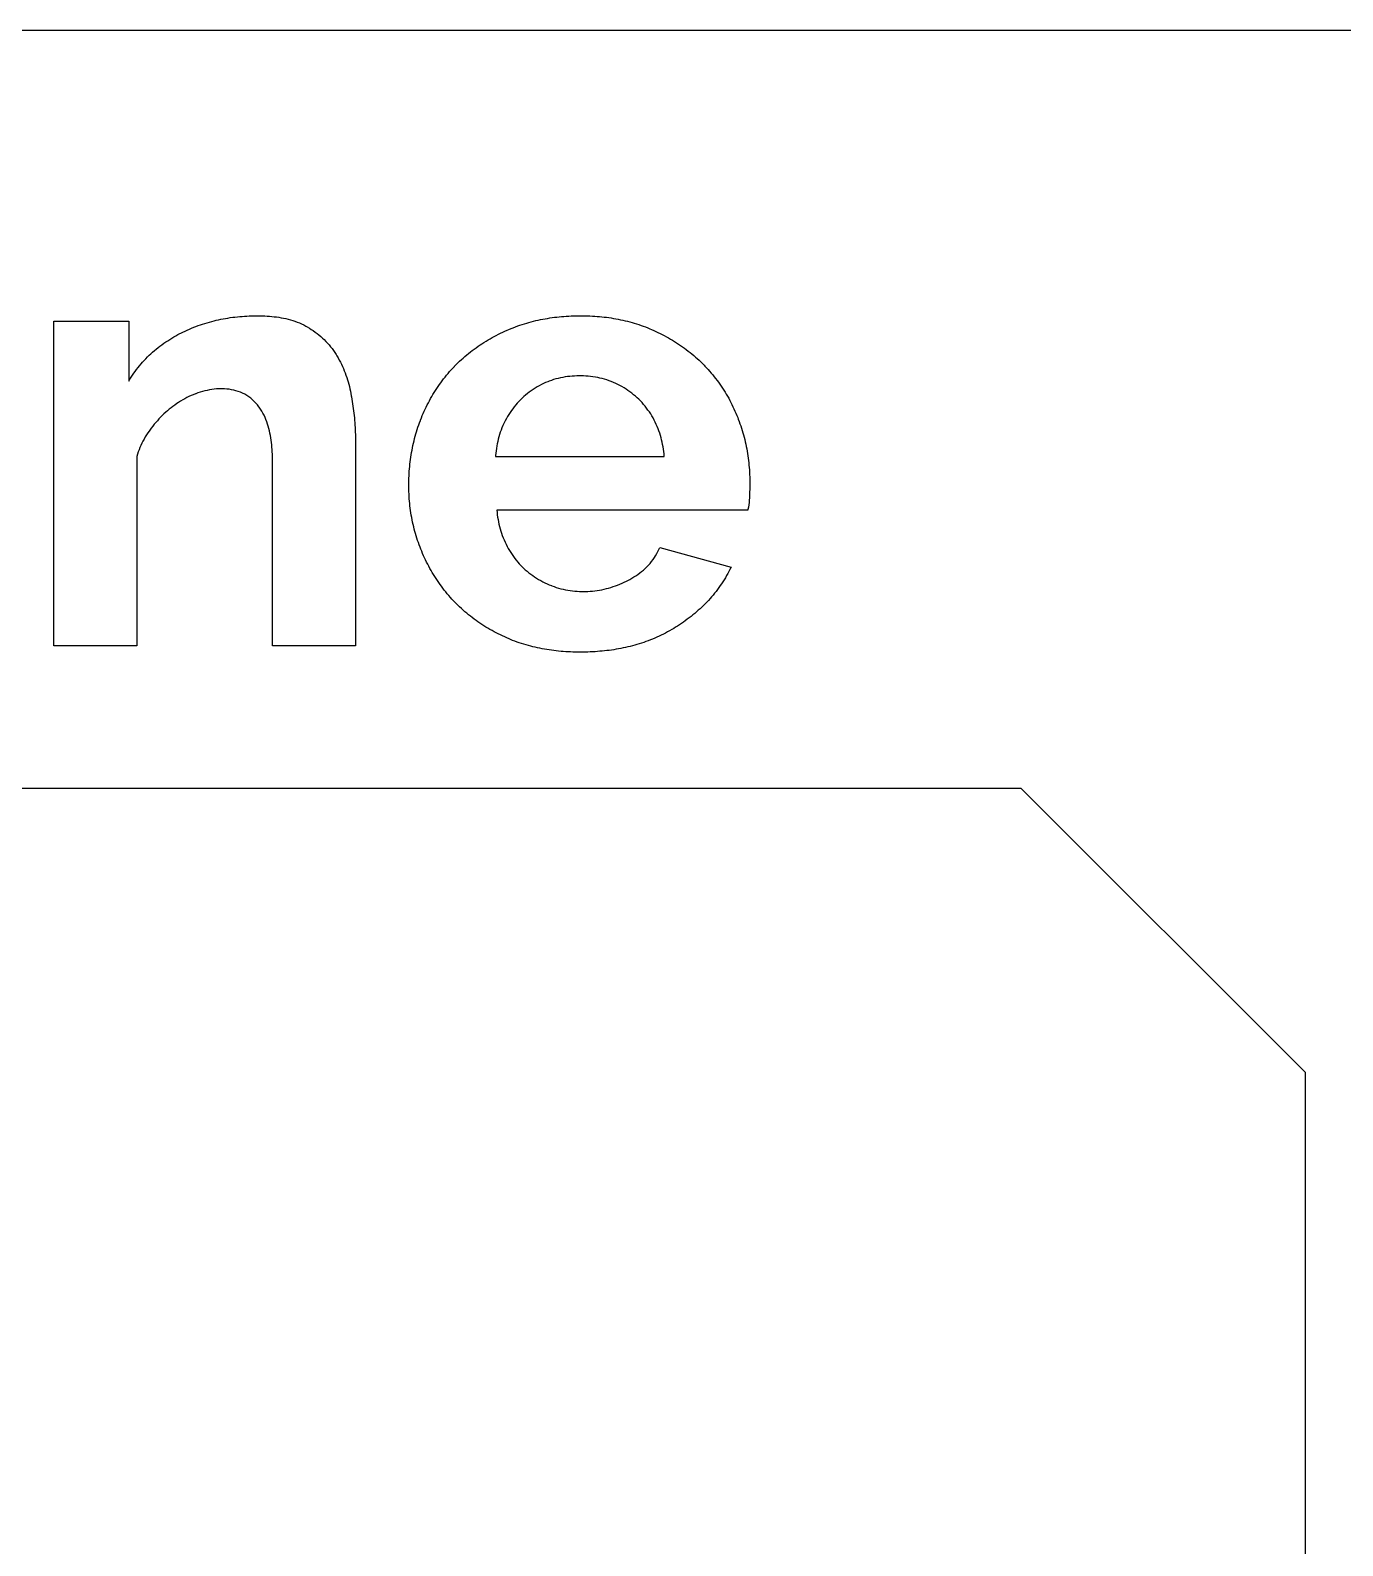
# Model space of a CAD drawing. Extents: x -85 to 85, y 0 to 426.
# Drawn here: x 27.09 to 54.79, y 394 to 426 of the extents above; entities that cross this region are included whole.
import ezdxf

# ---------------------------------------------------------------- set-up
doc = ezdxf.new("R2010")
doc.units = 0
doc.layers.get('0').update_dxf_attribs({"linetype": 'continuous'})

# ---------------------------------------------------------------- blocks, each defined once
blk = doc.blocks.new('CUT001')
at = {"color": 0}
for p, q in [((-77, 426), (77, 426)), ((27.588, 419.857), (29.172, 419.857)), ((27.588, 413), (27.588, 419.857)), ((29.172, 419.857), (29.172, 418.588)), ((33.959, 417.28), (33.959, 413)), ((29.342, 417.003), (29.342, 413)), ((36.915, 417.003), (40.475, 417.003)), ((32.209, 413), (32.209, 416.846)), ((42.239, 415.866), (36.94, 415.866)), ((40.382, 415.078), (41.885, 414.661)), ((29.342, 413), (27.588, 413)), ((33.959, 413), (32.209, 413)), ((-48, 410), (48, 410)), ((48, 410), (54, 404)), ((54, 404), (54, 386))]:
    blk.add_line(p, q, dxfattribs=at)
for points in [[(30.271, 419.606), (30.316, 419.628), (30.361, 419.65), (30.406, 419.67), (30.452, 419.691), (30.498, 419.71), (30.544, 419.729), (30.591, 419.747), (30.638, 419.764), (30.685, 419.781), (30.732, 419.797), (30.78, 419.812), (30.828, 419.826), (30.876, 419.84), (30.924, 419.853), (30.973, 419.865), (31.021, 419.877), (31.07, 419.888), (31.119, 419.898), (31.168, 419.907), (31.217, 419.916), (31.267, 419.924), (31.316, 419.932), (31.366, 419.939), (31.415, 419.945), (31.465, 419.95), (31.515, 419.955), (31.565, 419.959), (31.615, 419.963), (31.664, 419.966), (31.714, 419.968), (31.764, 419.97), (31.814, 419.971), (31.864, 419.972), (31.894, 419.972)], [(31.894, 419.972), (31.944, 419.972), (31.994, 419.97), (32.043, 419.969), (32.093, 419.966), (32.143, 419.962), (32.193, 419.958), (32.243, 419.953), (32.292, 419.946), (32.342, 419.939), (32.391, 419.931), (32.44, 419.921), (32.489, 419.911), (32.538, 419.899), (32.586, 419.886), (32.634, 419.871), (32.681, 419.856), (32.728, 419.839), (32.775, 419.82), (32.821, 419.8), (32.866, 419.778), (32.91, 419.755), (32.941, 419.738)], [(37.196, 419.682), (37.242, 419.702), (37.288, 419.72), (37.335, 419.738), (37.382, 419.756), (37.429, 419.772), (37.477, 419.788), (37.524, 419.803), (37.572, 419.818), (37.62, 419.832), (37.668, 419.845), (37.717, 419.857), (37.765, 419.869), (37.814, 419.88), (37.863, 419.89), (37.912, 419.9), (37.961, 419.909), (38.011, 419.917), (38.06, 419.925), (38.109, 419.932), (38.159, 419.939), (38.209, 419.945), (38.258, 419.95), (38.308, 419.955), (38.358, 419.959), (38.408, 419.962), (38.458, 419.965), (38.508, 419.968), (38.558, 419.97), (38.608, 419.971), (38.658, 419.972), (38.708, 419.972), (38.708, 419.972)], [(38.708, 419.972), (38.758, 419.972), (38.808, 419.971), (38.858, 419.97), (38.908, 419.968), (38.958, 419.965), (39.008, 419.962), (39.058, 419.959), (39.107, 419.955), (39.157, 419.95), (39.207, 419.945), (39.256, 419.939), (39.306, 419.932), (39.356, 419.925), (39.405, 419.917), (39.454, 419.908), (39.503, 419.899), (39.552, 419.889), (39.601, 419.879), (39.65, 419.868), (39.699, 419.856), (39.747, 419.843), (39.795, 419.83), (39.843, 419.816), (39.891, 419.801), (39.938, 419.786), (39.986, 419.769), (40.033, 419.753), (40.08, 419.735), (40.126, 419.716), (40.172, 419.697), (40.207, 419.682)], [(29.172, 418.588), (29.198, 418.631), (29.224, 418.673), (29.251, 418.715), (29.279, 418.757), (29.308, 418.797), (29.338, 418.838), (29.368, 418.877), (29.4, 418.916), (29.432, 418.955), (29.464, 418.992), (29.498, 419.029), (29.532, 419.066), (29.567, 419.102), (29.603, 419.137), (29.639, 419.171), (29.676, 419.204), (29.714, 419.237), (29.752, 419.269), (29.791, 419.301), (29.831, 419.331), (29.871, 419.361), (29.912, 419.39), (29.953, 419.419), (29.994, 419.446), (30.037, 419.473), (30.079, 419.499), (30.122, 419.525), (30.166, 419.55), (30.21, 419.574), (30.254, 419.597), (30.271, 419.606)], [(29.172, 418.588), (29.198, 418.631), (29.224, 418.673), (29.251, 418.715), (29.279, 418.757), (29.308, 418.797), (29.338, 418.838), (29.368, 418.877), (29.4, 418.916), (29.432, 418.955), (29.464, 418.992), (29.498, 419.029), (29.532, 419.066), (29.567, 419.102), (29.603, 419.137), (29.639, 419.171), (29.676, 419.204), (29.714, 419.237), (29.752, 419.269), (29.791, 419.301), (29.831, 419.331), (29.871, 419.361), (29.912, 419.39), (29.953, 419.419), (29.994, 419.446), (30.037, 419.473), (30.079, 419.499), (30.122, 419.525), (30.166, 419.55), (30.21, 419.574), (30.254, 419.597), (30.271, 419.606)], [(32.941, 419.738), (32.984, 419.712), (33.026, 419.685), (33.068, 419.658), (33.109, 419.629), (33.149, 419.599), (33.188, 419.568), (33.226, 419.535), (33.263, 419.502), (33.3, 419.468), (33.335, 419.432), (33.369, 419.395), (33.402, 419.358), (33.434, 419.319), (33.464, 419.28), (33.494, 419.239), (33.522, 419.198), (33.549, 419.156), (33.567, 419.124)], [(36.05, 418.907), (36.085, 418.943), (36.121, 418.978), (36.157, 419.013), (36.194, 419.047), (36.231, 419.08), (36.268, 419.113), (36.306, 419.145), (36.345, 419.177), (36.384, 419.208), (36.424, 419.239), (36.464, 419.269), (36.504, 419.298), (36.545, 419.327), (36.587, 419.355), (36.628, 419.382), (36.67, 419.409), (36.713, 419.436), (36.756, 419.461), (36.799, 419.486), (36.843, 419.511), (36.887, 419.535), (36.931, 419.558), (36.976, 419.581), (37.02, 419.603), (37.066, 419.624), (37.111, 419.645), (37.157, 419.665), (37.196, 419.682)], [(40.207, 419.682), (40.253, 419.662), (40.298, 419.641), (40.343, 419.62), (40.388, 419.598), (40.433, 419.576), (40.477, 419.553), (40.521, 419.529), (40.565, 419.505), (40.608, 419.48), (40.651, 419.454), (40.694, 419.428), (40.736, 419.401), (40.778, 419.374), (40.82, 419.346), (40.861, 419.317), (40.901, 419.288), (40.941, 419.258), (40.981, 419.228), (41.02, 419.197), (41.059, 419.165), (41.097, 419.133), (41.135, 419.1), (41.172, 419.067), (41.209, 419.033), (41.245, 418.998), (41.281, 418.963), (41.316, 418.928), (41.331, 418.911)], [(40.207, 419.682), (40.253, 419.662), (40.298, 419.641), (40.343, 419.62), (40.388, 419.598), (40.433, 419.576), (40.477, 419.553), (40.521, 419.529), (40.565, 419.505), (40.608, 419.48), (40.651, 419.454), (40.694, 419.428), (40.736, 419.401), (40.778, 419.374), (40.82, 419.346), (40.861, 419.317), (40.901, 419.288), (40.941, 419.258), (40.981, 419.228), (41.02, 419.197), (41.059, 419.165), (41.097, 419.133), (41.135, 419.1), (41.172, 419.067), (41.209, 419.033), (41.245, 418.998), (41.281, 418.963), (41.316, 418.928), (41.331, 418.911)], [(33.567, 419.124), (33.592, 419.081), (33.616, 419.037), (33.64, 418.993), (33.662, 418.948), (33.683, 418.903), (33.703, 418.857), (33.722, 418.811), (33.74, 418.764), (33.757, 418.717), (33.774, 418.67), (33.789, 418.622), (33.803, 418.574), (33.816, 418.526), (33.829, 418.478), (33.841, 418.429), (33.851, 418.38), (33.861, 418.331), (33.87, 418.282), (33.874, 418.26)], [(35.33, 417.77), (35.349, 417.817), (35.368, 417.863), (35.388, 417.909), (35.408, 417.954), (35.429, 418), (35.45, 418.045), (35.473, 418.09), (35.496, 418.134), (35.519, 418.178), (35.543, 418.222), (35.568, 418.266), (35.593, 418.309), (35.619, 418.351), (35.646, 418.394), (35.673, 418.435), (35.701, 418.477), (35.73, 418.518), (35.759, 418.559), (35.789, 418.599), (35.819, 418.639), (35.85, 418.678), (35.881, 418.717), (35.913, 418.755), (35.946, 418.793), (35.979, 418.83), (36.013, 418.867), (36.047, 418.904), (36.05, 418.907)], [(41.331, 418.911), (41.366, 418.875), (41.4, 418.838), (41.433, 418.801), (41.466, 418.763), (41.498, 418.725), (41.529, 418.686), (41.56, 418.647), (41.591, 418.607), (41.62, 418.567), (41.649, 418.526), (41.678, 418.485), (41.706, 418.444), (41.733, 418.402), (41.759, 418.359), (41.785, 418.316), (41.81, 418.273), (41.835, 418.229), (41.858, 418.186), (41.882, 418.141), (41.904, 418.097), (41.926, 418.052), (41.947, 418.006), (41.967, 417.961), (41.987, 417.915), (42.006, 417.869), (42.025, 417.822), (42.038, 417.787)], [(38.018, 418.579), (37.972, 418.56), (37.926, 418.539), (37.881, 418.518), (37.837, 418.494), (37.793, 418.47), (37.75, 418.444), (37.708, 418.417), (37.667, 418.389), (37.626, 418.36), (37.587, 418.329), (37.548, 418.298), (37.51, 418.265), (37.477, 418.234)], [(38.682, 418.703), (38.632, 418.702), (38.582, 418.7), (38.532, 418.697), (38.483, 418.693), (38.433, 418.687), (38.384, 418.679), (38.334, 418.671), (38.285, 418.661), (38.237, 418.65), (38.188, 418.637), (38.14, 418.623), (38.093, 418.607), (38.046, 418.59), (38.018, 418.579)], [(39.905, 418.239), (39.867, 418.272), (39.829, 418.304), (39.79, 418.336), (39.751, 418.366), (39.71, 418.395), (39.669, 418.423), (39.626, 418.45), (39.583, 418.475), (39.54, 418.5), (39.495, 418.522), (39.45, 418.544), (39.404, 418.564), (39.358, 418.583), (39.311, 418.6), (39.264, 418.616), (39.216, 418.631), (39.168, 418.644), (39.119, 418.656), (39.07, 418.666), (39.021, 418.675), (38.971, 418.683), (38.922, 418.689), (38.872, 418.694), (38.822, 418.698), (38.772, 418.701), (38.722, 418.702), (38.682, 418.703)], [(30.582, 418.324), (30.535, 418.305), (30.489, 418.286), (30.444, 418.265), (30.399, 418.243), (30.354, 418.22), (30.311, 418.196), (30.268, 418.17), (30.225, 418.144), (30.184, 418.116), (30.143, 418.087), (30.103, 418.058), (30.066, 418.03)], [(30.582, 418.324), (30.535, 418.305), (30.489, 418.286), (30.444, 418.265), (30.399, 418.243), (30.354, 418.22), (30.311, 418.196), (30.268, 418.17), (30.225, 418.144), (30.184, 418.116), (30.143, 418.087), (30.103, 418.058), (30.066, 418.03)], [(31.123, 418.43), (31.073, 418.429), (31.023, 418.426), (30.973, 418.422), (30.923, 418.415), (30.874, 418.407), (30.825, 418.397), (30.776, 418.386), (30.728, 418.373), (30.68, 418.358), (30.633, 418.342), (30.586, 418.325), (30.582, 418.324)], [(31.919, 418.051), (31.888, 418.09), (31.855, 418.128), (31.821, 418.164), (31.784, 418.198), (31.746, 418.23), (31.706, 418.26), (31.664, 418.288), (31.621, 418.313), (31.576, 418.336), (31.531, 418.356), (31.484, 418.374), (31.436, 418.389), (31.388, 418.401), (31.339, 418.411), (31.289, 418.419), (31.24, 418.425), (31.19, 418.428), (31.14, 418.43), (31.123, 418.43)], [(31.919, 418.051), (31.888, 418.09), (31.855, 418.128), (31.821, 418.164), (31.784, 418.198), (31.746, 418.23), (31.706, 418.26), (31.664, 418.288), (31.621, 418.313), (31.576, 418.336), (31.531, 418.356), (31.484, 418.374), (31.436, 418.389), (31.388, 418.401), (31.339, 418.411), (31.289, 418.419), (31.24, 418.425), (31.19, 418.428), (31.14, 418.43), (31.123, 418.43)], [(33.874, 418.26), (33.882, 418.211), (33.89, 418.161), (33.898, 418.112), (33.905, 418.062), (33.912, 418.013), (33.918, 417.963), (33.924, 417.913), (33.929, 417.864), (33.934, 417.814), (33.939, 417.764), (33.943, 417.714), (33.946, 417.664), (33.949, 417.615), (33.952, 417.565), (33.954, 417.515), (33.956, 417.465), (33.958, 417.415), (33.958, 417.365), (33.959, 417.315), (33.959, 417.28)], [(30.066, 418.03), (30.027, 417.998), (29.989, 417.966), (29.952, 417.933), (29.915, 417.899), (29.879, 417.864), (29.844, 417.829), (29.81, 417.793), (29.776, 417.756), (29.743, 417.718), (29.711, 417.68), (29.68, 417.641), (29.649, 417.601), (29.632, 417.578)], [(30.066, 418.03), (30.027, 417.998), (29.989, 417.966), (29.952, 417.933), (29.915, 417.899), (29.879, 417.864), (29.844, 417.829), (29.81, 417.793), (29.776, 417.756), (29.743, 417.718), (29.711, 417.68), (29.68, 417.641), (29.649, 417.601), (29.632, 417.578)], [(32.209, 416.846), (32.208, 416.896), (32.208, 416.946), (32.206, 416.996), (32.204, 417.046), (32.201, 417.096), (32.198, 417.146), (32.194, 417.195), (32.189, 417.245), (32.183, 417.295), (32.177, 417.344), (32.169, 417.394), (32.161, 417.443), (32.151, 417.492), (32.141, 417.541), (32.129, 417.59), (32.116, 417.638), (32.101, 417.686), (32.086, 417.733), (32.068, 417.78), (32.049, 417.826), (32.028, 417.872), (32.005, 417.916), (31.981, 417.96), (31.954, 418.002), (31.925, 418.043), (31.919, 418.051)], [(37.477, 418.234), (37.441, 418.199), (37.406, 418.163), (37.373, 418.126), (37.34, 418.089), (37.309, 418.05), (37.278, 418.01), (37.249, 417.97), (37.221, 417.928), (37.194, 417.886), (37.168, 417.843), (37.143, 417.8), (37.119, 417.756), (37.096, 417.712), (37.089, 417.698)], [(40.475, 417.003), (40.47, 417.053), (40.465, 417.103), (40.458, 417.152), (40.45, 417.202), (40.441, 417.251), (40.431, 417.3), (40.419, 417.349), (40.407, 417.397), (40.393, 417.445), (40.379, 417.493), (40.362, 417.54), (40.345, 417.587), (40.327, 417.634), (40.307, 417.679), (40.286, 417.725), (40.263, 417.77), (40.24, 417.814), (40.215, 417.857), (40.189, 417.899), (40.161, 417.941), (40.132, 417.982), (40.102, 418.022), (40.071, 418.061), (40.039, 418.1), (40.006, 418.137), (39.972, 418.173), (39.936, 418.209), (39.905, 418.239)], [(40.475, 417.003), (40.47, 417.053), (40.465, 417.103), (40.458, 417.152), (40.45, 417.202), (40.441, 417.251), (40.431, 417.3), (40.419, 417.349), (40.407, 417.397), (40.393, 417.445), (40.379, 417.493), (40.362, 417.54), (40.345, 417.587), (40.327, 417.634), (40.307, 417.679), (40.286, 417.725), (40.263, 417.77), (40.24, 417.814), (40.215, 417.857), (40.189, 417.899), (40.161, 417.941), (40.132, 417.982), (40.102, 418.022), (40.071, 418.061), (40.039, 418.1), (40.006, 418.137), (39.972, 418.173), (39.936, 418.209), (39.905, 418.239)], [(35.083, 416.39), (35.084, 416.44), (35.085, 416.49), (35.086, 416.54), (35.088, 416.59), (35.091, 416.64), (35.094, 416.69), (35.098, 416.74), (35.102, 416.79), (35.108, 416.839), (35.113, 416.889), (35.12, 416.939), (35.127, 416.988), (35.134, 417.037), (35.143, 417.087), (35.152, 417.136), (35.161, 417.185), (35.171, 417.234), (35.182, 417.283), (35.194, 417.331), (35.206, 417.38), (35.219, 417.428), (35.232, 417.476), (35.247, 417.524), (35.261, 417.572), (35.277, 417.62), (35.293, 417.667), (35.31, 417.714), (35.327, 417.761), (35.33, 417.77)], [(37.089, 417.698), (37.069, 417.652), (37.049, 417.606), (37.031, 417.559), (37.014, 417.512), (36.999, 417.465), (36.985, 417.417), (36.972, 417.369), (36.96, 417.32), (36.95, 417.271), (36.941, 417.222), (36.933, 417.172), (36.926, 417.123), (36.921, 417.073), (36.916, 417.023), (36.915, 417.003)], [(42.038, 417.787), (42.056, 417.74), (42.073, 417.693), (42.089, 417.646), (42.104, 417.598), (42.119, 417.551), (42.134, 417.503), (42.147, 417.455), (42.16, 417.406), (42.173, 417.358), (42.184, 417.309), (42.195, 417.26), (42.206, 417.211), (42.215, 417.162), (42.224, 417.113), (42.233, 417.064), (42.24, 417.015), (42.247, 416.965), (42.254, 416.915), (42.259, 416.866), (42.264, 416.816), (42.269, 416.766), (42.272, 416.716), (42.275, 416.666), (42.278, 416.617), (42.279, 416.567), (42.281, 416.517), (42.281, 416.467), (42.281, 416.454)], [(29.632, 417.578), (29.602, 417.538), (29.574, 417.497), (29.547, 417.455), (29.521, 417.412), (29.496, 417.369), (29.472, 417.325), (29.45, 417.28), (29.428, 417.235), (29.409, 417.189), (29.39, 417.143), (29.373, 417.096), (29.356, 417.049), (29.342, 417.003)], [(29.632, 417.578), (29.602, 417.538), (29.574, 417.497), (29.547, 417.455), (29.521, 417.412), (29.496, 417.369), (29.472, 417.325), (29.45, 417.28), (29.428, 417.235), (29.409, 417.189), (29.39, 417.143), (29.373, 417.096), (29.356, 417.049), (29.342, 417.003)], [(35.339, 415.04), (35.321, 415.087), (35.303, 415.133), (35.287, 415.181), (35.27, 415.228), (35.255, 415.275), (35.24, 415.323), (35.226, 415.371), (35.212, 415.419), (35.199, 415.467), (35.187, 415.516), (35.175, 415.565), (35.165, 415.613), (35.155, 415.662), (35.145, 415.711), (35.136, 415.761), (35.128, 415.81), (35.121, 415.859), (35.114, 415.909), (35.108, 415.959), (35.103, 416.008), (35.098, 416.058), (35.094, 416.108), (35.09, 416.158), (35.088, 416.208), (35.086, 416.258), (35.084, 416.308), (35.084, 416.358), (35.083, 416.39)], [(42.281, 416.454), (42.281, 416.404), (42.28, 416.354), (42.279, 416.304), (42.278, 416.254), (42.276, 416.204), (42.274, 416.154), (42.273, 416.126)], [(42.273, 416.126), (42.271, 416.076), (42.267, 416.026), (42.261, 415.977), (42.253, 415.927), (42.242, 415.879), (42.239, 415.866)], [(42.273, 416.126), (42.271, 416.076), (42.267, 416.026), (42.261, 415.977), (42.253, 415.927), (42.242, 415.879), (42.239, 415.866)], [(36.94, 415.866), (36.946, 415.817), (36.952, 415.767), (36.959, 415.717), (36.967, 415.668), (36.977, 415.619), (36.987, 415.57), (36.999, 415.522), (37.012, 415.473), (37.026, 415.425), (37.041, 415.378), (37.057, 415.33), (37.075, 415.284), (37.094, 415.237), (37.114, 415.192), (37.136, 415.147), (37.136, 415.147)], [(36.063, 413.916), (36.029, 413.952), (35.995, 413.989), (35.961, 414.026), (35.928, 414.064), (35.896, 414.102), (35.864, 414.14), (35.833, 414.179), (35.803, 414.219), (35.773, 414.259), (35.743, 414.299), (35.714, 414.34), (35.686, 414.381), (35.658, 414.423), (35.631, 414.465), (35.605, 414.508), (35.579, 414.551), (35.554, 414.594), (35.53, 414.637), (35.506, 414.681), (35.482, 414.726), (35.46, 414.77), (35.438, 414.815), (35.417, 414.86), (35.396, 414.906), (35.376, 414.952), (35.356, 414.998), (35.339, 415.04)], [(36.063, 413.916), (36.029, 413.952), (35.995, 413.989), (35.961, 414.026), (35.928, 414.064), (35.896, 414.102), (35.864, 414.14), (35.833, 414.179), (35.803, 414.219), (35.773, 414.259), (35.743, 414.299), (35.714, 414.34), (35.686, 414.381), (35.658, 414.423), (35.631, 414.465), (35.605, 414.508), (35.579, 414.551), (35.554, 414.594), (35.53, 414.637), (35.506, 414.681), (35.482, 414.726), (35.46, 414.77), (35.438, 414.815), (35.417, 414.86), (35.396, 414.906), (35.376, 414.952), (35.356, 414.998), (35.339, 415.04)], [(37.136, 415.147), (37.159, 415.102), (37.183, 415.058), (37.208, 415.015), (37.235, 414.972), (37.262, 414.931), (37.291, 414.89), (37.32, 414.849), (37.351, 414.81), (37.383, 414.772), (37.416, 414.734), (37.45, 414.697), (37.485, 414.662), (37.522, 414.627), (37.541, 414.61)], [(39.747, 414.405), (39.791, 414.43), (39.833, 414.456), (39.875, 414.483), (39.917, 414.511), (39.957, 414.541), (39.997, 414.571), (40.035, 414.603), (40.072, 414.637), (40.108, 414.671), (40.143, 414.707), (40.176, 414.744), (40.208, 414.783), (40.239, 414.823), (40.267, 414.864), (40.294, 414.906), (40.32, 414.949), (40.343, 414.993), (40.364, 415.038), (40.382, 415.078)], [(37.541, 414.61), (37.579, 414.577), (37.618, 414.546), (37.657, 414.515), (37.698, 414.486), (37.739, 414.457), (37.781, 414.43), (37.823, 414.404), (37.867, 414.379), (37.911, 414.356), (37.955, 414.333), (38.001, 414.312), (38.047, 414.292), (38.093, 414.273), (38.103, 414.269)], [(37.541, 414.61), (37.579, 414.577), (37.618, 414.546), (37.657, 414.515), (37.698, 414.486), (37.739, 414.457), (37.781, 414.43), (37.823, 414.404), (37.867, 414.379), (37.911, 414.356), (37.955, 414.333), (38.001, 414.312), (38.047, 414.292), (38.093, 414.273), (38.103, 414.269)], [(38.759, 414.15), (38.809, 414.15), (38.859, 414.152), (38.909, 414.155), (38.959, 414.159), (39.008, 414.165), (39.058, 414.171), (39.107, 414.179), (39.156, 414.188), (39.205, 414.199), (39.254, 414.21), (39.302, 414.223), (39.35, 414.237), (39.398, 414.252), (39.445, 414.269), (39.492, 414.286), (39.538, 414.305), (39.584, 414.325), (39.63, 414.345), (39.675, 414.367), (39.719, 414.39), (39.747, 414.405)], [(38.759, 414.15), (38.809, 414.15), (38.859, 414.152), (38.909, 414.155), (38.959, 414.159), (39.008, 414.165), (39.058, 414.171), (39.107, 414.179), (39.156, 414.188), (39.205, 414.199), (39.254, 414.21), (39.302, 414.223), (39.35, 414.237), (39.398, 414.252), (39.445, 414.269), (39.492, 414.286), (39.538, 414.305), (39.584, 414.325), (39.63, 414.345), (39.675, 414.367), (39.719, 414.39), (39.747, 414.405)], [(41.885, 414.661), (41.863, 414.616), (41.84, 414.572), (41.816, 414.528), (41.792, 414.484), (41.766, 414.441), (41.74, 414.398), (41.714, 414.356), (41.686, 414.314), (41.658, 414.273), (41.629, 414.232), (41.599, 414.192), (41.569, 414.152), (41.538, 414.113), (41.506, 414.074), (41.474, 414.036), (41.441, 413.999), (41.407, 413.962), (41.373, 413.925), (41.338, 413.889), (41.303, 413.854), (41.267, 413.819), (41.23, 413.785), (41.193, 413.752), (41.156, 413.719), (41.118, 413.686), (41.079, 413.655), (41.04, 413.623), (41, 413.593), (40.961, 413.562), (40.92, 413.533), (40.879, 413.504), (40.838, 413.476), (40.797, 413.448), (40.755, 413.42), (40.713, 413.394), (40.675, 413.371)], [(38.103, 414.269), (38.15, 414.252), (38.197, 414.236), (38.245, 414.222), (38.294, 414.209), (38.342, 414.197), (38.391, 414.186), (38.44, 414.177), (38.49, 414.169), (38.539, 414.163), (38.589, 414.157), (38.639, 414.154), (38.689, 414.151), (38.739, 414.15), (38.759, 414.15)], [(37.2, 413.149), (37.154, 413.169), (37.109, 413.189), (37.063, 413.21), (37.018, 413.232), (36.973, 413.254), (36.929, 413.277), (36.884, 413.3), (36.841, 413.324), (36.797, 413.348), (36.754, 413.374), (36.711, 413.399), (36.669, 413.426), (36.627, 413.453), (36.585, 413.48), (36.544, 413.509), (36.503, 413.538), (36.462, 413.567), (36.422, 413.597), (36.383, 413.628), (36.344, 413.659), (36.305, 413.691), (36.267, 413.723), (36.23, 413.756), (36.193, 413.79), (36.156, 413.824), (36.12, 413.859), (36.085, 413.894), (36.063, 413.916)], [(38.695, 412.868), (38.645, 412.868), (38.595, 412.869), (38.545, 412.87), (38.495, 412.872), (38.445, 412.875), (38.395, 412.878), (38.345, 412.881), (38.296, 412.885), (38.246, 412.89), (38.196, 412.895), (38.146, 412.901), (38.097, 412.908), (38.047, 412.915), (37.998, 412.922), (37.949, 412.931), (37.899, 412.94), (37.85, 412.95), (37.802, 412.96), (37.753, 412.971), (37.704, 412.983), (37.656, 412.995), (37.607, 413.008), (37.559, 413.022), (37.511, 413.036), (37.464, 413.051), (37.416, 413.067), (37.369, 413.083), (37.322, 413.101), (37.275, 413.118), (37.229, 413.137), (37.2, 413.149)], [(38.695, 412.868), (38.645, 412.868), (38.595, 412.869), (38.545, 412.87), (38.495, 412.872), (38.445, 412.875), (38.395, 412.878), (38.345, 412.881), (38.296, 412.885), (38.246, 412.89), (38.196, 412.895), (38.146, 412.901), (38.097, 412.908), (38.047, 412.915), (37.998, 412.922), (37.949, 412.931), (37.899, 412.94), (37.85, 412.95), (37.802, 412.96), (37.753, 412.971), (37.704, 412.983), (37.656, 412.995), (37.607, 413.008), (37.559, 413.022), (37.511, 413.036), (37.464, 413.051), (37.416, 413.067), (37.369, 413.083), (37.322, 413.101), (37.275, 413.118), (37.229, 413.137), (37.2, 413.149)], [(40.675, 413.371), (40.632, 413.345), (40.589, 413.32), (40.545, 413.296), (40.501, 413.272), (40.457, 413.25), (40.412, 413.228), (40.367, 413.206), (40.321, 413.185), (40.275, 413.165), (40.229, 413.146), (40.183, 413.128), (40.136, 413.11), (40.089, 413.092), (40.042, 413.076), (39.995, 413.06), (39.947, 413.045), (39.899, 413.03), (39.851, 413.017), (39.803, 413.003), (39.754, 412.991), (39.706, 412.979), (39.657, 412.968), (39.608, 412.957), (39.559, 412.947), (39.51, 412.938), (39.461, 412.93), (39.411, 412.921), (39.362, 412.914), (39.312, 412.907), (39.263, 412.901), (39.213, 412.895), (39.163, 412.89), (39.114, 412.886), (39.064, 412.882), (39.014, 412.878), (38.964, 412.875), (38.914, 412.873), (38.864, 412.871), (38.814, 412.869), (38.764, 412.868), (38.714, 412.868), (38.695, 412.868)], [(40.675, 413.371), (40.632, 413.345), (40.589, 413.32), (40.545, 413.296), (40.501, 413.272), (40.457, 413.25), (40.412, 413.228), (40.367, 413.206), (40.321, 413.185), (40.275, 413.165), (40.229, 413.146), (40.183, 413.128), (40.136, 413.11), (40.089, 413.092), (40.042, 413.076), (39.995, 413.06), (39.947, 413.045), (39.899, 413.03), (39.851, 413.017), (39.803, 413.003), (39.754, 412.991), (39.706, 412.979), (39.657, 412.968), (39.608, 412.957), (39.559, 412.947), (39.51, 412.938), (39.461, 412.93), (39.411, 412.921), (39.362, 412.914), (39.312, 412.907), (39.263, 412.901), (39.213, 412.895), (39.163, 412.89), (39.114, 412.886), (39.064, 412.882), (39.014, 412.878), (38.964, 412.875), (38.914, 412.873), (38.864, 412.871), (38.814, 412.869), (38.764, 412.868), (38.714, 412.868), (38.695, 412.868)]]:
    blk.add_lwpolyline(points, dxfattribs=at)

msp = doc.modelspace()

# ---------------------------------------------------------------- block references
at = {"color": 0}
msp.add_blockref('CUT001', (0, 0), dxfattribs=at)

doc.saveas('drawing.dxf')
